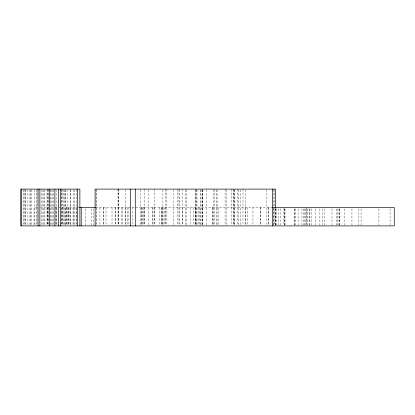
<?xml version="1.0" encoding="UTF-8"?>
<svg xmlns="http://www.w3.org/2000/svg" width="415" height="415" viewBox="0 0 415 415"><rect width="100%" height="100%" fill="white"/><g stroke="black" fill="none" stroke-linecap="round" stroke-linejoin="round"><path stroke-width="0.31" stroke-dasharray="2.08 1.56" d="M37.231 207.5L34.046 207.5L34.046 225.262M40.328 207.5L78.954 207.5M95.808 207.5L272.1 207.5M390.074 208.771L390.074 225.262M378.921 208.771L378.921 225.262M361.081 208.771L361.081 225.262M358.825 208.771L358.825 225.262M351.946 208.771L351.946 225.262M344.782 208.771L344.782 225.262M339.864 208.771L339.864 225.262M339.413 208.771L339.413 225.262M338.988 208.771L338.988 225.262M337.82 208.771L337.82 225.262M336.492 208.771L336.492 225.262M331.979 208.771L331.979 225.262M324.546 208.771L324.546 225.262M322.206 208.771L322.206 225.262M319.872 208.771L319.872 225.262M315.836 208.771L315.836 225.262M311.8 208.771L311.8 225.262M309.891 208.771L309.891 225.262M309.357 208.771L309.357 225.262M307.764 208.771L307.764 225.262M306.913 208.771L306.913 225.262M306.758 207.5L306.758 225.262M305.217 208.771L305.217 225.262M304.262 208.771L304.262 225.262M303.515 208.771L303.515 225.262M301.949 208.771L301.949 225.262M298.1 208.771L298.1 225.262M295.656 208.771L295.656 225.262M294.806 208.771L294.806 225.262M294.598 208.771L294.598 225.262M285.038 208.771L285.038 225.262M284.825 208.771L284.825 225.262M284.612 208.771L284.612 225.262M283.922 207.5L283.922 225.262M280.789 208.771L280.789 225.262M278.558 208.771L278.558 225.262M276.115 208.771L276.115 225.262M275.876 208.771L275.876 225.262M275.799 208.771L275.799 225.262M275.513 208.47L275.513 225.252M274.574 189.1L274.574 225.252M273.807 208.771L273.807 225.262M273.641 189.748L273.641 225.252M268.681 207.5L268.681 225.262M268.552 207.5L268.552 225.262M266.861 189.748L266.861 225.252M260.822 207.5L260.822 225.262M260.184 207.5L260.184 225.262M252.963 207.5L252.963 225.262M247.651 207.5L247.651 225.262M245.613 189.748L245.613 225.252M245.566 207.5L245.566 225.262M242.988 189.1L242.988 225.252M240.254 189.748L240.254 225.252M238.542 189.748L238.542 225.252M237.173 189.1L237.173 225.252M234.434 189.748L234.434 225.252M234.319 189.748L234.319 225.252M233.863 189.1L233.863 225.252M233.204 189.1L233.204 225.252M231.809 189.1L231.809 225.252M226.663 189.748L226.663 225.252M225.075 189.1L225.075 225.252M218.866 207.5L218.866 225.262M217.081 189.748L217.081 225.252M216.848 189.748L216.848 225.252M214.462 189.1L214.462 225.252M213.761 189.748L213.761 225.252M212.926 207.5L212.926 225.262M212.724 207.5L212.724 225.262M206.763 189.748L206.763 225.252M202.65 189.748L202.65 225.252M202.593 189.748L202.593 225.252M202.302 189.748L202.302 225.252M200.995 189.748L200.995 225.252M200.253 189.748L200.253 225.252M199.589 207.5L199.589 225.262M198.795 207.5L198.795 225.262M196.985 189.748L196.985 225.252M196.56 189.748L196.56 225.252M195.813 189.748L195.813 225.252M195.59 189.1L195.59 225.252M195.346 207.5L195.346 225.262M193.852 207.5L193.852 225.262M190.833 207.5L190.833 225.262M186.278 189.748L186.278 225.252M185.303 189.748L185.303 225.252M182.626 189.1L182.626 225.252M182.351 207.5L182.351 225.262M179.7 189.748L179.7 225.252M178.974 189.1L178.974 225.252M177.833 189.1L177.833 225.252M173.522 189.748L173.522 225.252M166.877 189.1L166.877 225.252M165.85 189.1L165.85 225.252M165.035 207.5L165.035 225.262M164.008 207.5L164.008 225.262M162.862 189.748L162.862 225.252M162.799 207.5L162.799 225.262M161.881 207.5L161.881 225.262M161.243 207.5L161.243 225.262M159.759 207.5L159.759 225.262M154.489 207.5L154.489 225.262M154.437 189.1L154.437 225.252M152.948 207.5L152.948 225.262M152.845 207.5L152.845 225.262M148.373 189.748L148.373 225.252M144.659 207.5L144.659 225.262M144.166 189.1L144.166 225.252M143.315 207.5L143.315 225.262M142.553 207.5L142.553 225.262M141.894 207.5L141.894 225.262M141.385 207.5L141.385 225.262M140.4 189.748L140.4 225.252M132.758 207.5L132.758 225.262M128.915 207.5L128.915 225.262M127.623 207.5L127.623 225.262M125.621 207.5L125.621 225.262M125.501 189.748L125.465 225.252M122.539 207.5L122.539 225.262M121.585 207.5L121.585 225.262M118.457 189.1L118.503 225.252M118.265 189.1L118.265 225.252M118.036 189.1L118.036 225.252M115.769 207.5L115.769 225.262M115.702 207.5L115.702 225.262M112.014 207.5L112.014 225.262M106.001 207.5L106.001 225.262M103.677 207.5L103.677 225.262M103.252 207.5L103.252 225.262M99.937 207.5L99.937 225.262M96.264 189.748L96.207 225.262M96.021 189.1L96.01 225.252M93.577 208.771L93.577 225.262M91.793 208.771L91.793 225.262M85.283 208.771L85.283 225.262M76.313 189.748L76.313 225.252M76.101 207.5L76.101 225.262M74.534 189.748L74.534 225.252M73.766 189.748L73.72 225.262M73.04 207.5L73.04 225.262M70.711 189.748L70.711 225.252M70.451 189.748L70.451 225.252M69.04 207.5L69.04 225.262M68.864 207.5L68.864 225.262M68.153 207.5L68.153 225.262M67.65 189.748L67.65 225.252M66.654 207.5L66.654 225.262M66.203 207.5L66.203 225.262M65.866 189.748L65.866 225.252M65.103 189.748L65.103 225.252M64.59 189.748L64.59 225.252M63.319 189.748L63.319 225.252M62.805 189.1L62.805 225.252M62.489 207.5L62.489 225.262M61.534 189.1L61.534 225.252M61.28 189.748L61.28 225.252M56.689 189.748L56.689 225.252M56.3 207.5L56.3 225.262M55.714 207.5L55.714 225.262M53.628 189.748L53.628 225.252M52.866 189.748L52.866 225.252M51.097 189.748L51.097 225.252M50.827 189.748L50.827 225.252M48.28 189.748L48.28 225.252M48.021 189.1L48.021 225.252M47.746 207.5L47.746 225.262M47.512 189.1L47.512 225.252M47.004 189.748L47.004 225.252M44.457 189.748L44.457 225.252M43.943 189.748L43.943 225.252M42.927 189.748L42.927 225.252M41.65 189.748L41.65 225.252M37.065 189.1L37.065 225.252M36.551 189.748L36.551 225.252M34.767 189.748L34.767 225.252M31.457 189.748L31.457 225.252M30.689 189.748L30.689 225.252M29.927 189.748L29.927 225.252M27.888 189.748L27.888 225.252M25.336 189.748L25.336 225.252M25.082 189.748L25.082 225.252M24.065 189.1L24.065 225.252M23.811 189.748L23.811 225.252"/><path stroke-width="0.62" d="M79.498 207.5L95.554 207.5M272.152 207.5L394.25 207.5L394.25 225.9L20.75 225.9L20.75 189.1L79.882 189.1L79.882 225.9M275.513 207.822L275.513 189.1L95.097 189.1L95.097 225.9M272.66 189.1L272.66 225.9M135.285 189.1L135.285 225.9M130.59 189.1L130.59 225.9M81.205 207.5L81.205 225.9M77.589 189.1L77.589 225.9M60.512 189.1L60.512 225.9M58.619 189.1L58.619 225.9M54.905 189.1L54.905 225.9M49.551 189.1L49.551 225.9M39.866 189.1L39.866 225.9M38.081 189.1L38.081 225.9M21.513 189.1L21.513 225.9"/></g></svg>
